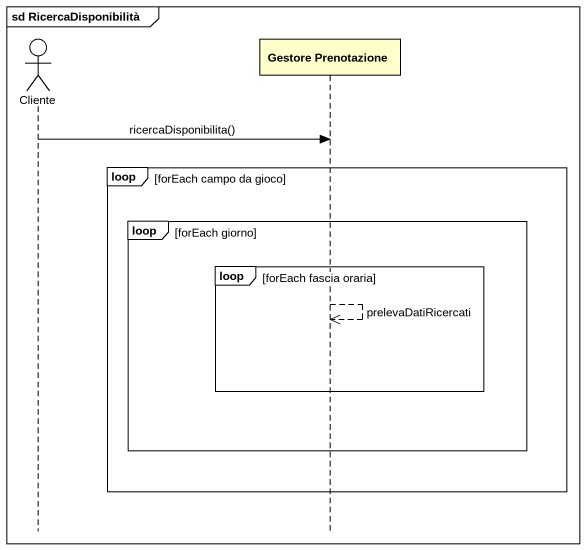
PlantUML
@startuml
mainframe sd RicercaDisponibilità
hide footbox
actor Cliente
participant "Gestore Prenotazione" as Gestore_Prenotazione

Cliente -> Gestore_Prenotazione : ricercaDisponibilita()
loop forEach campo da gioco
  loop forEach giorno
    loop forEach fascia oraria
      Gestore_Prenotazione -->> Gestore_Prenotazione : prelevaDatiRicercati
    end
  end
end
@enduml
